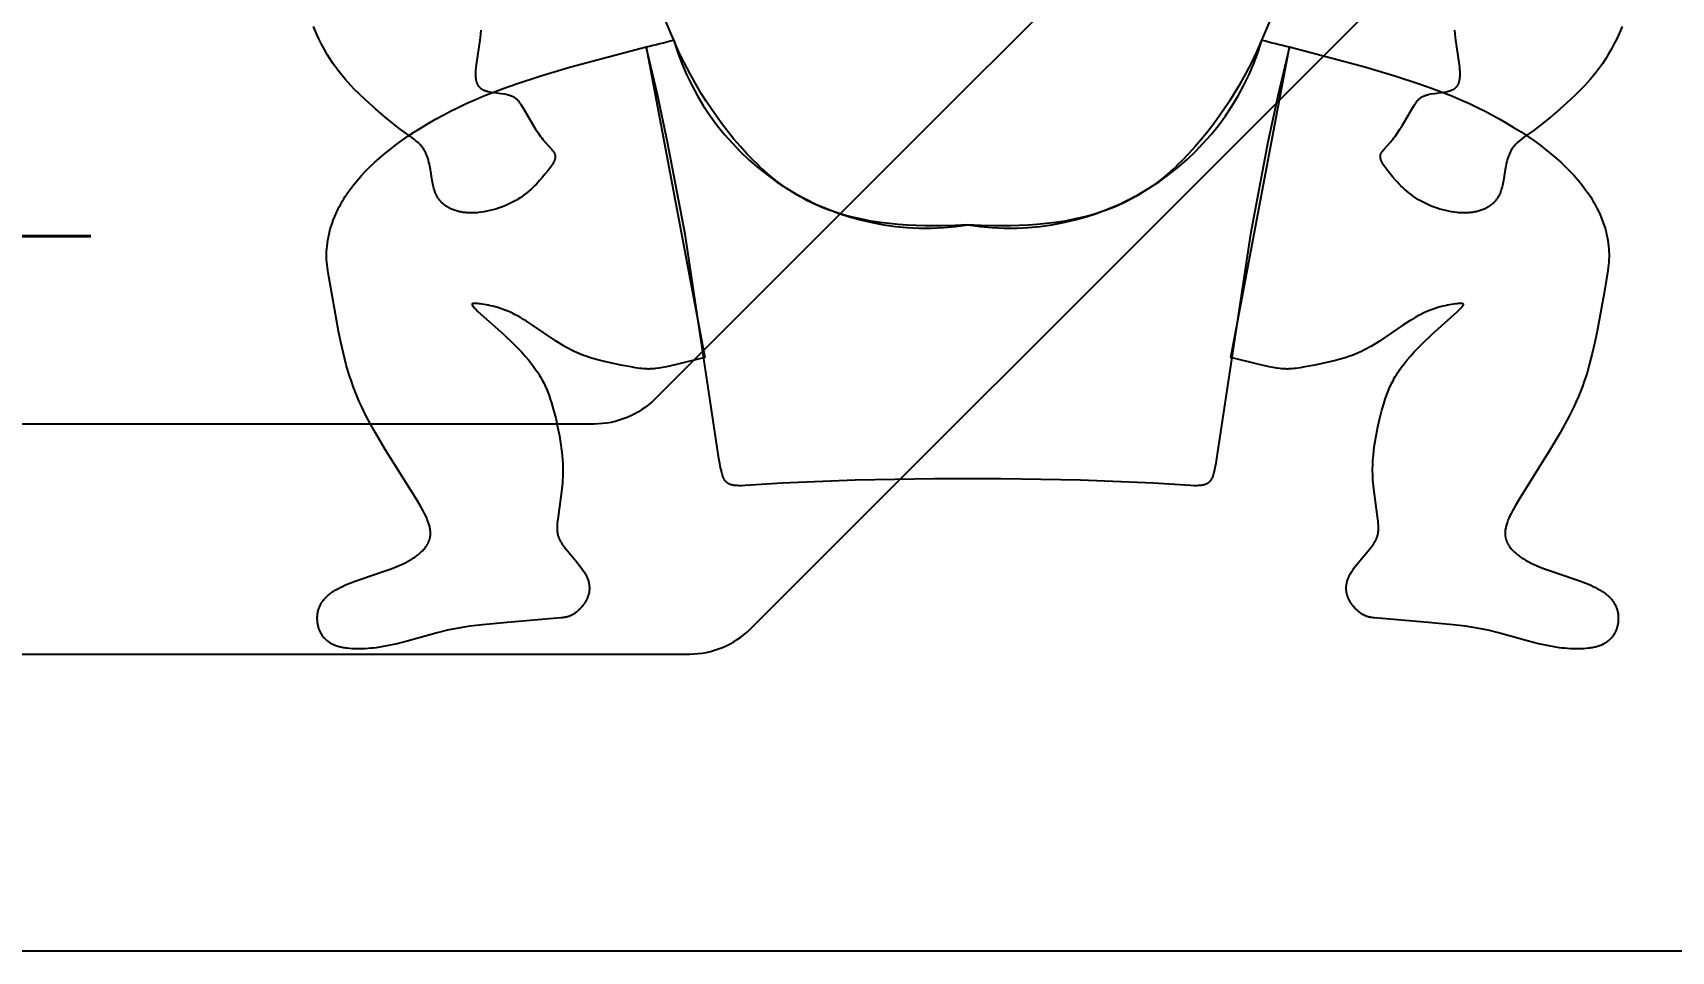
# Model space of a CAD drawing. Extents: x -38 to 99, y -101 to 35.
# Drawn here: x 6.95 to 12.64, y -16 to -12.81 of the extents above; entities that cross this region are included whole.
import ezdxf

# ---------------------------------------------------------------- set-up
doc = ezdxf.new("R2010")
doc.units = 0
for name, color, linetype in [('DEFAULT', 7, 'CONTINUOUS'), ('MASK', 7, 'CONTINUOUS'), ('TRACES', 108, 'CONTINUOUS')]:
    doc.layers.add(name, color=color, linetype=linetype)
doc.styles.add('MTXPL_CONSOLAS', font='txt.shx', dxfattribs={"height": 0.2})

msp = doc.modelspace()

# ---------------------------------------------------------------- linework, layer by layer
at = {"layer": 'DEFAULT'}
msp.add_lwpolyline([(-33, -12), (-33, -15, -0.414214), (-34, -16), (-37, -16, -0.414214), (-38, -15), (-38, 22.4257, -0.414214), (-37, 23.4257), (15.7, 23.4257, -0.414214), (16.7, 22.4257), (16.7, 19, -0.414214), (15.7, 18), (11, 18, 0.414214), (10, 17), (10, 12, 0.414214), (11, 11), (15.7, 11, -0.414214), (16.7, 10), (16.7, -15, -0.414214), (15.7, -16), (-13, -16, -0.414214), (-14, -15), (-14, -12, 0.414214), (-15, -11), (-32, -11, 0.414214)], format="xyb", close=True, dxfattribs=at)
at = {"layer": 'MASK'}
for points in [[(11.322, -12.5904), (11.2028, -12.8691), (11.1838, -12.9083), (11.1628, -12.9486), (11.1394, -12.9903), (11.1239, -13.0163), (11.1074, -13.0427), (11.0899, -13.0693), (11.0714, -13.096), (11.052, -13.1227), (11.0316, -13.1492), (11.0104, -13.1755), (10.9882, -13.2013), (10.9652, -13.2265), (10.9414, -13.251), (10.9291, -13.2629), (10.9167, -13.2746), (10.904, -13.2861), (10.8912, -13.2973), (10.8781, -13.3082), (10.8649, -13.3188), (10.8514, -13.3291), (10.8378, -13.3391), (10.824, -13.3487), (10.81, -13.3579), (10.7958, -13.3668), (10.7814, -13.3753), (10.7668, -13.3833), (10.7521, -13.3909), (10.7372, -13.3982), (10.7222, -13.405), (10.7071, -13.4114), (10.6918, -13.4175), (10.6764, -13.4232), (10.6609, -13.4286), (10.6453, -13.4336), (10.6296, -13.4383), (10.6139, -13.4427), (10.5981, -13.4468), (10.5822, -13.4505), (10.5663, -13.454), (10.5345, -13.4601), (10.5026, -13.4651), (10.4708, -13.4691), (10.4391, -13.4722), (10.4077, -13.4745), (10.3766, -13.4761), (10.3459, -13.477), (10.2861, -13.4771), (10.2412, -13.4758), (10.2193, -13.4747), (10.1975, -13.4731), (10.1758, -13.4747), (10.1538, -13.4758), (10.1089, -13.4771), (10.0492, -13.477), (10.0185, -13.4761), (9.9874, -13.4745), (9.956, -13.4722), (9.9243, -13.4691), (9.8925, -13.4651), (9.8606, -13.4601), (9.8288, -13.454), (9.8129, -13.4505), (9.797, -13.4468), (9.7812, -13.4427), (9.7655, -13.4383), (9.7498, -13.4336), (9.7342, -13.4286), (9.7187, -13.4232), (9.7033, -13.4175), (9.688, -13.4114), (9.6728, -13.405), (9.6578, -13.3982), (9.6429, -13.3909), (9.6282, -13.3833), (9.6137, -13.3753), (9.5993, -13.3668), (9.5851, -13.3579), (9.5711, -13.3487), (9.5573, -13.3391), (9.5436, -13.3291), (9.5302, -13.3188), (9.5169, -13.3082), (9.5039, -13.2973), (9.491, -13.2861), (9.4784, -13.2746), (9.4659, -13.2629), (9.4537, -13.251), (9.4298, -13.2265), (9.4068, -13.2013), (9.3847, -13.1755), (9.3634, -13.1492), (9.3431, -13.1227), (9.3237, -13.096), (9.3052, -13.0693), (9.2877, -13.0427), (9.2712, -13.0163), (9.2556, -12.9903), (9.2322, -12.9486), (9.2112, -12.9083), (9.1923, -12.8691), (9.0731, -12.5904)], [(8.5045, -12.7962), (8.5032, -12.8095), (8.5018, -12.8227), (8.4884, -12.9165), (8.4873, -12.9261), (8.4866, -12.935), (8.4863, -12.9393), (8.4861, -12.9433), (8.486, -12.9472), (8.486, -12.951), (8.4861, -12.9545), (8.4863, -12.958), (8.4866, -12.9613), (8.4869, -12.9644), (8.4873, -12.9674), (8.4876, -12.9689), (8.4878, -12.9703), (8.4881, -12.9717), (8.4884, -12.973), (8.4888, -12.9743), (8.4891, -12.9756), (8.4895, -12.9769), (8.4899, -12.9781), (8.4903, -12.9793), (8.4908, -12.9805), (8.4912, -12.9816), (8.4917, -12.9827), (8.4922, -12.9838), (8.4927, -12.9849), (8.4933, -12.9859), (8.4938, -12.9869), (8.4944, -12.9879), (8.495, -12.9888), (8.4956, -12.9897), (8.4963, -12.9906), (8.4969, -12.9915), (8.4976, -12.9923), (8.4983, -12.9932), (8.4991, -12.994), (8.4998, -12.9947), (8.5006, -12.9955), (8.5013, -12.9962), (8.5022, -12.9969), (8.503, -12.9976), (8.5038, -12.9983), (8.5047, -12.9989), (8.5056, -12.9996), (8.5065, -13.0002), (8.5074, -13.0008), (8.5084, -13.0013), (8.5093, -13.0019), (8.5103, -13.0024), (8.5113, -13.003), (8.5123, -13.0035), (8.5134, -13.004), (8.5144, -13.0044), (8.5155, -13.0049), (8.5177, -13.0058), (8.52, -13.0066), (8.5224, -13.0074), (8.5249, -13.0081), (8.5274, -13.0088), (8.53, -13.0094), (8.5353, -13.0106), (8.5408, -13.0117), (8.5522, -13.0135), (8.5755, -13.0166), (8.5867, -13.0183), (8.5921, -13.0193), (8.5972, -13.0204), (8.5997, -13.021), (8.6021, -13.0216), (8.6044, -13.0223), (8.6067, -13.023), (8.6089, -13.0238), (8.611, -13.0246), (8.613, -13.0254), (8.614, -13.0259), (8.6149, -13.0264), (8.6159, -13.0268), (8.6168, -13.0273), (8.6177, -13.0278), (8.6186, -13.0283), (8.6195, -13.0288), (8.6204, -13.0294), (8.6212, -13.0299), (8.6221, -13.0305), (8.6229, -13.0311), (8.6237, -13.0317), (8.6245, -13.0323), (8.6253, -13.0329), (8.6261, -13.0335), (8.6269, -13.0342), (8.6284, -13.0355), (8.6299, -13.0369), (8.6313, -13.0384), (8.6327, -13.0399), (8.6341, -13.0415), (8.6355, -13.0431), (8.6368, -13.0448), (8.6382, -13.0466), (8.6395, -13.0485), (8.6422, -13.0524), (8.6449, -13.0565), (8.6505, -13.0658), (8.6867, -13.1272), (8.6951, -13.1405), (8.7036, -13.1535), (8.712, -13.1656), (8.7162, -13.1713), (8.7203, -13.1766), (8.7243, -13.1816), (8.7282, -13.1863), (8.7515, -13.2117), (8.754, -13.2147), (8.7552, -13.2161), (8.7563, -13.2176), (8.7573, -13.219), (8.7582, -13.2204), (8.7587, -13.2211), (8.7591, -13.2218), (8.7595, -13.2225), (8.7599, -13.2232), (8.7603, -13.2239), (8.7606, -13.2246), (8.7609, -13.2253), (8.7613, -13.226), (8.7615, -13.2267), (8.7618, -13.2274), (8.7621, -13.2282), (8.7623, -13.2289), (8.7625, -13.2296), (8.7627, -13.2303), (8.7628, -13.2311), (8.763, -13.2318), (8.7631, -13.2325), (8.7632, -13.2333), (8.7632, -13.234), (8.7633, -13.2348), (8.7633, -13.2356), (8.7633, -13.2363), (8.7633, -13.2371), (8.7632, -13.2379), (8.7631, -13.2387), (8.763, -13.2395), (8.7629, -13.2403), (8.7628, -13.2411), (8.7626, -13.2419), (8.7625, -13.2427), (8.7623, -13.2436), (8.762, -13.2444), (8.7618, -13.2453), (8.7615, -13.2461), (8.7613, -13.247), (8.761, -13.2479), (8.7603, -13.2496), (8.7595, -13.2515), (8.7587, -13.2533), (8.7578, -13.2552), (8.7568, -13.2571), (8.7557, -13.259), (8.7546, -13.261), (8.7534, -13.2631), (8.7507, -13.2672), (8.7477, -13.2716), (8.7445, -13.2761), (8.7372, -13.2857), (8.7288, -13.2961), (8.7195, -13.3074), (8.7091, -13.3192), (8.7035, -13.3253), (8.6977, -13.3314), (8.6915, -13.3376), (8.6852, -13.3438), (8.6785, -13.35), (8.6715, -13.3561), (8.6643, -13.3621), (8.6568, -13.368), (8.649, -13.3738), (8.6409, -13.3794), (8.6325, -13.3848), (8.6282, -13.3875), (8.6238, -13.39), (8.6193, -13.3925), (8.6148, -13.3949), (8.6055, -13.3996), (8.596, -13.4039), (8.5863, -13.408), (8.5764, -13.4118), (8.5664, -13.4153), (8.5563, -13.4185), (8.5462, -13.4214), (8.5361, -13.4239), (8.526, -13.4261), (8.516, -13.428), (8.5061, -13.4295), (8.4963, -13.4307), (8.4915, -13.4312), (8.4867, -13.4315), (8.482, -13.4318), (8.4773, -13.432), (8.4727, -13.432), (8.4682, -13.432), (8.4637, -13.4319), (8.4593, -13.4317), (8.455, -13.4314), (8.4508, -13.431), (8.4466, -13.4306), (8.4426, -13.43), (8.4385, -13.4293), (8.4346, -13.4286), (8.4308, -13.4278), (8.427, -13.4269), (8.4233, -13.426), (8.4197, -13.4249), (8.4161, -13.4238), (8.4127, -13.4226), (8.4093, -13.4214), (8.406, -13.42), (8.4028, -13.4187), (8.3996, -13.4172), (8.3966, -13.4157), (8.3936, -13.4141), (8.3907, -13.4125), (8.3879, -13.4108), (8.3851, -13.4091), (8.3825, -13.4073), (8.3799, -13.4054), (8.3775, -13.4036), (8.3751, -13.4016), (8.3728, -13.3996), (8.3706, -13.3976), (8.3684, -13.3956), (8.3664, -13.3935), (8.3645, -13.3913), (8.3626, -13.3891), (8.3608, -13.3869), (8.3591, -13.3847), (8.3575, -13.3824), (8.356, -13.3801), (8.3545, -13.3778), (8.3531, -13.3754), (8.3518, -13.373), (8.3505, -13.3706), (8.3493, -13.3681), (8.3482, -13.3656), (8.3471, -13.3631), (8.3461, -13.3605), (8.3451, -13.3579), (8.3442, -13.3553), (8.3434, -13.3527), (8.3418, -13.3473), (8.3403, -13.3418), (8.339, -13.3362), (8.3378, -13.3305), (8.3356, -13.3188), (8.3295, -13.2815), (8.3271, -13.2688), (8.3258, -13.2625), (8.3243, -13.2562), (8.3227, -13.2501), (8.321, -13.244), (8.3191, -13.238), (8.3181, -13.2351), (8.3171, -13.2322), (8.316, -13.2294), (8.3148, -13.2266), (8.3136, -13.2238), (8.3123, -13.2211), (8.311, -13.2184), (8.3096, -13.2158), (8.3082, -13.2133), (8.3067, -13.2108), (8.3051, -13.2083), (8.3035, -13.206), (8.3018, -13.2037), (8.3, -13.2014), (8.2982, -13.1992), (8.2963, -13.197), (8.2944, -13.1948), (8.2923, -13.1927), (8.2903, -13.1907), (8.2882, -13.1886), (8.286, -13.1866), (8.2837, -13.1846), (8.2791, -13.1807), (8.2743, -13.1768), (8.2639, -13.169), (8.2286, -13.1438), (8.2154, -13.134), (8.2017, -13.1233), (8.172, -13.0991), (8.1393, -13.0708), (8.1032, -13.0381), (8.0838, -13.02), (8.0637, -13.0003), (8.0535, -12.9897), (8.0432, -12.9786), (8.0328, -12.9669), (8.0224, -12.9545), (8.012, -12.9414), (8.0016, -12.9276), (7.9913, -12.913), (7.9811, -12.8975), (7.971, -12.8811), (7.961, -12.8638), (7.9512, -12.8455), (7.9417, -12.8261), (7.9323, -12.8056), (7.9232, -12.7841)], [(12.4719, -12.7841), (12.4628, -12.8056), (12.4534, -12.8261), (12.4438, -12.8455), (12.434, -12.8638), (12.4241, -12.8811), (12.414, -12.8975), (12.4037, -12.913), (12.3934, -12.9276), (12.3831, -12.9414), (12.3727, -12.9545), (12.3623, -12.9669), (12.3519, -12.9786), (12.3416, -12.9897), (12.3314, -13.0003), (12.3113, -13.02), (12.2919, -13.0381), (12.2558, -13.0708), (12.2231, -13.0991), (12.1934, -13.1233), (12.1796, -13.134), (12.1665, -13.1438), (12.1311, -13.169), (12.1208, -13.1768), (12.116, -13.1807), (12.1113, -13.1846), (12.1091, -13.1866), (12.1069, -13.1886), (12.1048, -13.1907), (12.1027, -13.1927), (12.1007, -13.1948), (12.0988, -13.197), (12.0969, -13.1992), (12.0951, -13.2014), (12.0933, -13.2037), (12.0916, -13.206), (12.09, -13.2083), (12.0884, -13.2108), (12.0869, -13.2133), (12.0854, -13.2158), (12.0841, -13.2184), (12.0827, -13.2211), (12.0815, -13.2238), (12.0803, -13.2266), (12.0791, -13.2294), (12.078, -13.2322), (12.0769, -13.2351), (12.0759, -13.238), (12.074, -13.244), (12.0723, -13.2501), (12.0707, -13.2562), (12.0693, -13.2625), (12.068, -13.2688), (12.0656, -13.2815), (12.0595, -13.3188), (12.0573, -13.3305), (12.0561, -13.3362), (12.0548, -13.3418), (12.0533, -13.3473), (12.0517, -13.3527), (12.0508, -13.3553), (12.0499, -13.3579), (12.049, -13.3605), (12.0479, -13.3631), (12.0469, -13.3656), (12.0457, -13.3681), (12.0445, -13.3706), (12.0433, -13.373), (12.042, -13.3754), (12.0406, -13.3778), (12.0391, -13.3801), (12.0376, -13.3824), (12.036, -13.3847), (12.0343, -13.3869), (12.0325, -13.3891), (12.0306, -13.3913), (12.0287, -13.3935), (12.0266, -13.3956), (12.0245, -13.3976), (12.0223, -13.3996), (12.02, -13.4016), (12.0176, -13.4036), (12.0151, -13.4054), (12.0126, -13.4073), (12.0099, -13.4091), (12.0072, -13.4108), (12.0044, -13.4125), (12.0015, -13.4141), (11.9985, -13.4157), (11.9955, -13.4172), (11.9923, -13.4187), (11.9891, -13.42), (11.9858, -13.4214), (11.9824, -13.4226), (11.9789, -13.4238), (11.9754, -13.4249), (11.9718, -13.426), (11.9681, -13.4269), (11.9643, -13.4278), (11.9604, -13.4286), (11.9565, -13.4293), (11.9525, -13.43), (11.9484, -13.4306), (11.9443, -13.431), (11.94, -13.4314), (11.9357, -13.4317), (11.9313, -13.4319), (11.9269, -13.432), (11.9224, -13.432), (11.9178, -13.432), (11.9131, -13.4318), (11.9084, -13.4315), (11.9036, -13.4312), (11.8988, -13.4307), (11.889, -13.4295), (11.8791, -13.428), (11.8691, -13.4261), (11.859, -13.4239), (11.8488, -13.4214), (11.8387, -13.4185), (11.8287, -13.4153), (11.8187, -13.4118), (11.8088, -13.408), (11.7991, -13.4039), (11.7896, -13.3996), (11.7803, -13.3949), (11.7758, -13.3925), (11.7713, -13.39), (11.7669, -13.3875), (11.7626, -13.3848), (11.7542, -13.3794), (11.7461, -13.3738), (11.7383, -13.368), (11.7307, -13.3621), (11.7235, -13.3561), (11.7166, -13.35), (11.7099, -13.3438), (11.7035, -13.3376), (11.6974, -13.3314), (11.6916, -13.3253), (11.686, -13.3192), (11.6756, -13.3074), (11.6663, -13.2961), (11.6579, -13.2857), (11.6506, -13.2761), (11.6473, -13.2716), (11.6444, -13.2672), (11.6417, -13.2631), (11.6405, -13.261), (11.6393, -13.259), (11.6383, -13.2571), (11.6373, -13.2552), (11.6364, -13.2533), (11.6355, -13.2515), (11.6348, -13.2496), (11.6341, -13.2479), (11.6338, -13.247), (11.6335, -13.2461), (11.6333, -13.2453), (11.633, -13.2444), (11.6328, -13.2436), (11.6326, -13.2427), (11.6324, -13.2419), (11.6323, -13.2411), (11.6321, -13.2403), (11.632, -13.2395), (11.6319, -13.2387), (11.6319, -13.2379), (11.6318, -13.2371), (11.6318, -13.2363), (11.6318, -13.2356), (11.6318, -13.2348), (11.6318, -13.234), (11.6319, -13.2333), (11.632, -13.2325), (11.6321, -13.2318), (11.6322, -13.2311), (11.6324, -13.2303), (11.6326, -13.2296), (11.6328, -13.2289), (11.633, -13.2282), (11.6333, -13.2274), (11.6335, -13.2267), (11.6338, -13.226), (11.6341, -13.2253), (11.6344, -13.2246), (11.6348, -13.2239), (11.6352, -13.2232), (11.6356, -13.2225), (11.636, -13.2218), (11.6364, -13.2211), (11.6368, -13.2204), (11.6378, -13.219), (11.6388, -13.2176), (11.6399, -13.2161), (11.6411, -13.2147), (11.6436, -13.2117), (11.6668, -13.1863), (11.6708, -13.1816), (11.6748, -13.1766), (11.6789, -13.1713), (11.683, -13.1656), (11.6915, -13.1535), (11.7, -13.1405), (11.7083, -13.1272), (11.7445, -13.0658), (11.7501, -13.0565), (11.7528, -13.0524), (11.7555, -13.0485), (11.7569, -13.0466), (11.7582, -13.0448), (11.7596, -13.0431), (11.761, -13.0415), (11.7623, -13.0399), (11.7638, -13.0384), (11.7652, -13.0369), (11.7667, -13.0355), (11.7682, -13.0342), (11.769, -13.0335), (11.7698, -13.0329), (11.7705, -13.0323), (11.7714, -13.0317), (11.7722, -13.0311), (11.773, -13.0305), (11.7738, -13.0299), (11.7747, -13.0294), (11.7756, -13.0288), (11.7764, -13.0283), (11.7773, -13.0278), (11.7783, -13.0273), (11.7792, -13.0268), (11.7801, -13.0264), (11.7811, -13.0259), (11.7821, -13.0254), (11.7841, -13.0246), (11.7862, -13.0238), (11.7884, -13.023), (11.7906, -13.0223), (11.793, -13.0216), (11.7954, -13.021), (11.7978, -13.0204), (11.803, -13.0193), (11.8084, -13.0183), (11.8196, -13.0166), (11.8429, -13.0135), (11.8543, -13.0117), (11.8598, -13.0106), (11.8651, -13.0094), (11.8677, -13.0088), (11.8702, -13.0081), (11.8726, -13.0074), (11.875, -13.0066), (11.8773, -13.0058), (11.8795, -13.0049), (11.8806, -13.0044), (11.8817, -13.004), (11.8827, -13.0035), (11.8838, -13.003), (11.8848, -13.0024), (11.8857, -13.0019), (11.8867, -13.0013), (11.8877, -13.0008), (11.8886, -13.0002), (11.8895, -12.9996), (11.8904, -12.9989), (11.8912, -12.9983), (11.8921, -12.9976), (11.8929, -12.9969), (11.8937, -12.9962), (11.8945, -12.9955), (11.8953, -12.9947), (11.896, -12.994), (11.8967, -12.9932), (11.8974, -12.9923), (11.8981, -12.9915), (11.8988, -12.9906), (11.8994, -12.9897), (11.9001, -12.9888), (11.9007, -12.9879), (11.9012, -12.9869), (11.9018, -12.9859), (11.9023, -12.9849), (11.9029, -12.9838), (11.9034, -12.9827), (11.9038, -12.9816), (11.9043, -12.9805), (11.9047, -12.9793), (11.9052, -12.9781), (11.9056, -12.9769), (11.9059, -12.9756), (11.9063, -12.9743), (11.9066, -12.973), (11.9069, -12.9717), (11.9072, -12.9703), (11.9075, -12.9689), (11.9077, -12.9674), (11.9082, -12.9644), (11.9085, -12.9613), (11.9088, -12.958), (11.9089, -12.9545), (11.909, -12.951), (11.909, -12.9472), (11.9089, -12.9433), (11.9088, -12.9393), (11.9085, -12.935), (11.9077, -12.9261), (11.9066, -12.9165), (11.8933, -12.8227), (11.8918, -12.8095), (11.8906, -12.7962)]]:
    msp.add_lwpolyline(points, dxfattribs=at)
for points in [[(9.2833, -13.9348), (9.1845, -13.9596), (9.1501, -13.967), (9.1358, -13.9697), (9.1232, -13.9718), (9.1122, -13.9732), (9.1071, -13.9738), (9.1023, -13.9742), (9.0978, -13.9746), (9.0935, -13.9748), (9.0894, -13.9749), (9.0855, -13.9749), (9.0817, -13.9748), (9.0781, -13.9747), (9.0745, -13.9745), (9.071, -13.9742), (9.0641, -13.9735), (9.0571, -13.9726), (9.0419, -13.9704), (9.0256, -13.9677), (8.9909, -13.9613), (8.9549, -13.9536), (8.9196, -13.945), (8.9026, -13.9405), (8.8861, -13.9357), (8.8698, -13.9304), (8.8616, -13.9275), (8.8535, -13.9244), (8.8453, -13.921), (8.8371, -13.9175), (8.8288, -13.9137), (8.8203, -13.9096), (8.8117, -13.9052), (8.803, -13.9004), (8.7941, -13.8954), (8.785, -13.8899), (8.7661, -13.8778), (8.6846, -13.8222), (8.6637, -13.8086), (8.6532, -13.8022), (8.6428, -13.796), (8.6324, -13.7902), (8.6222, -13.7848), (8.612, -13.7799), (8.602, -13.7754), (8.5921, -13.7713), (8.5825, -13.7676), (8.573, -13.7643), (8.5639, -13.7614), (8.555, -13.7588), (8.5464, -13.7565), (8.5382, -13.7546), (8.5303, -13.7529), (8.5229, -13.7514), (8.5159, -13.7502), (8.5094, -13.7492), (8.5033, -13.7485), (8.4978, -13.7479), (8.4928, -13.7474), (8.4884, -13.7471), (8.4865, -13.747), (8.4846, -13.747), (8.483, -13.747), (8.4822, -13.747), (8.4814, -13.747), (8.4807, -13.7471), (8.4801, -13.7471), (8.4794, -13.7472), (8.4788, -13.7473), (8.4785, -13.7473), (8.4783, -13.7474), (8.478, -13.7474), (8.4777, -13.7475), (8.4775, -13.7476), (8.4773, -13.7476), (8.477, -13.7477), (8.4768, -13.7478), (8.4766, -13.7478), (8.4764, -13.7479), (8.4763, -13.748), (8.4762, -13.748), (8.4761, -13.7481), (8.476, -13.7481), (8.4759, -13.7481), (8.4758, -13.7482), (8.4758, -13.7482), (8.4757, -13.7483), (8.4756, -13.7483), (8.4755, -13.7484), (8.4755, -13.7484), (8.4754, -13.7485), (8.4753, -13.7486), (8.4753, -13.7486), (8.4752, -13.7487), (8.4751, -13.7487), (8.4751, -13.7488), (8.475, -13.7488), (8.475, -13.7489), (8.4749, -13.749), (8.4749, -13.749), (8.4748, -13.7491), (8.4748, -13.7492), (8.4747, -13.7492), (8.4747, -13.7493), (8.4746, -13.7494), (8.4746, -13.7494), (8.4746, -13.7495), (8.4745, -13.7496), (8.4745, -13.7496), (8.4745, -13.7497), (8.4745, -13.7498), (8.4744, -13.7499), (8.4744, -13.7499), (8.4744, -13.75), (8.4744, -13.7501), (8.4744, -13.7502), (8.4744, -13.7503), (8.4744, -13.7504), (8.4744, -13.7504), (8.4744, -13.7505), (8.4744, -13.7506), (8.4744, -13.7507), (8.4744, -13.7508), (8.4744, -13.7509), (8.4744, -13.751), (8.4744, -13.7511), (8.4744, -13.7512), (8.4744, -13.7513), (8.4744, -13.7514), (8.4745, -13.7515), (8.4745, -13.7516), (8.4745, -13.7517), (8.4745, -13.7518), (8.4746, -13.752), (8.4747, -13.7522), (8.4748, -13.7524), (8.4749, -13.7526), (8.475, -13.7529), (8.4751, -13.7531), (8.4752, -13.7533), (8.4753, -13.7536), (8.4755, -13.7538), (8.4756, -13.7541), (8.4758, -13.7543), (8.4761, -13.7549), (8.4765, -13.7554), (8.4769, -13.756), (8.4774, -13.7566), (8.4779, -13.7573), (8.4784, -13.7579), (8.4796, -13.7593), (8.481, -13.7608), (8.4825, -13.7624), (8.486, -13.7659), (8.4948, -13.7743), (8.5842, -13.8548), (8.6169, -13.8859), (8.6318, -13.901), (8.6456, -13.9155), (8.6584, -13.9297), (8.6701, -13.9434), (8.6808, -13.9568), (8.6906, -13.9698), (8.6951, -13.9762), (8.6995, -13.9825), (8.7036, -13.9887), (8.7075, -13.9949), (8.7112, -14.0011), (8.7148, -14.0071), (8.7181, -14.0132), (8.7213, -14.0192), (8.7243, -14.0251), (8.7272, -14.0311), (8.7299, -14.0371), (8.7325, -14.043), (8.7374, -14.055), (8.7419, -14.0671), (8.7462, -14.0795), (8.7502, -14.0921), (8.7578, -14.1184), (8.7649, -14.1463), (8.7716, -14.1758), (8.7778, -14.207), (8.7833, -14.2399), (8.7856, -14.257), (8.7876, -14.2747), (8.7891, -14.2929), (8.7896, -14.3022), (8.7899, -14.3116), (8.7901, -14.3212), (8.7901, -14.3309), (8.79, -14.3407), (8.7896, -14.3508), (8.789, -14.3609), (8.7882, -14.3712), (8.7861, -14.3919), (8.773, -14.4887), (8.7712, -14.5044), (8.7705, -14.5115), (8.7701, -14.5182), (8.7699, -14.5245), (8.7698, -14.5275), (8.7698, -14.5305), (8.7699, -14.5333), (8.7701, -14.5361), (8.7703, -14.5388), (8.7705, -14.5414), (8.7709, -14.544), (8.7713, -14.5465), (8.7717, -14.549), (8.7723, -14.5515), (8.7729, -14.5539), (8.7735, -14.5563), (8.7743, -14.5586), (8.7751, -14.561), (8.776, -14.5633), (8.777, -14.5656), (8.7781, -14.568), (8.7792, -14.5703), (8.7804, -14.5726), (8.7818, -14.575), (8.7832, -14.5774), (8.7847, -14.5798), (8.7862, -14.5822), (8.7879, -14.5847), (8.7915, -14.5897), (8.7955, -14.595), (8.7999, -14.6005), (8.8404, -14.6488), (8.8503, -14.6615), (8.855, -14.6677), (8.8594, -14.674), (8.8634, -14.6802), (8.8653, -14.6832), (8.867, -14.6862), (8.8687, -14.6892), (8.8703, -14.6922), (8.8717, -14.6952), (8.8731, -14.6981), (8.8743, -14.701), (8.8755, -14.7039), (8.8765, -14.7067), (8.8775, -14.7095), (8.8784, -14.7123), (8.8791, -14.7151), (8.8798, -14.7179), (8.8804, -14.7206), (8.8809, -14.7233), (8.8813, -14.726), (8.8816, -14.7286), (8.8818, -14.7313), (8.882, -14.7339), (8.882, -14.7365), (8.882, -14.7391), (8.8819, -14.7416), (8.8817, -14.7442), (8.8814, -14.7467), (8.8811, -14.7492), (8.8807, -14.7517), (8.8802, -14.7542), (8.8797, -14.7566), (8.879, -14.759), (8.8783, -14.7614), (8.8776, -14.7638), (8.8768, -14.7662), (8.8759, -14.7686), (8.8749, -14.7709), (8.8739, -14.7733), (8.8728, -14.7756), (8.8717, -14.7779), (8.8705, -14.7801), (8.8693, -14.7824), (8.868, -14.7846), (8.8666, -14.7868), (8.8653, -14.789), (8.8638, -14.7912), (8.8624, -14.7933), (8.8608, -14.7954), (8.8593, -14.7974), (8.8577, -14.7995), (8.8561, -14.8014), (8.8544, -14.8034), (8.8528, -14.8053), (8.8511, -14.8072), (8.8493, -14.809), (8.8476, -14.8108), (8.8458, -14.8125), (8.844, -14.8142), (8.8422, -14.8159), (8.8404, -14.8175), (8.8385, -14.819), (8.8367, -14.8205), (8.8348, -14.822), (8.833, -14.8233), (8.8311, -14.8247), (8.8293, -14.8259), (8.8274, -14.8271), (8.8256, -14.8283), (8.8237, -14.8294), (8.8219, -14.8304), (8.82, -14.8313), (8.8182, -14.8322), (8.8163, -14.833), (8.8145, -14.8338), (8.8126, -14.8345), (8.8108, -14.8352), (8.8089, -14.8358), (8.8069, -14.8364), (8.805, -14.837), (8.803, -14.8375), (8.801, -14.8379), (8.799, -14.8384), (8.7969, -14.8387), (8.7926, -14.8394), (8.7881, -14.84), (8.7833, -14.8406), (8.5966, -14.8563), (8.5099, -14.8646), (8.4677, -14.8698), (8.4472, -14.8727), (8.4272, -14.876), (8.4078, -14.8796), (8.3889, -14.8835), (8.3525, -14.8922), (8.2482, -14.9212), (8.2133, -14.9303), (8.1956, -14.9344), (8.1777, -14.9382), (8.1595, -14.9415), (8.1409, -14.9442), (8.1315, -14.9454), (8.1221, -14.9464), (8.1126, -14.9472), (8.1031, -14.9478), (8.0937, -14.9483), (8.0843, -14.9485), (8.075, -14.9485), (8.0658, -14.9483), (8.0569, -14.9479), (8.0481, -14.9473), (8.0395, -14.9463), (8.0353, -14.9458), (8.0312, -14.9452), (8.0271, -14.9445), (8.0231, -14.9437), (8.0192, -14.9429), (8.0154, -14.942), (8.0117, -14.941), (8.0081, -14.94), (8.0045, -14.9389), (8.0011, -14.9377), (7.9978, -14.9364), (7.9945, -14.9351), (7.9914, -14.9336), (7.9884, -14.9322), (7.9854, -14.9306), (7.9826, -14.929), (7.9799, -14.9273), (7.9772, -14.9255), (7.9747, -14.9237), (7.9722, -14.9218), (7.9699, -14.9199), (7.9676, -14.9179), (7.9654, -14.9158), (7.9633, -14.9137), (7.9613, -14.9116), (7.9594, -14.9094), (7.9576, -14.9071), (7.9558, -14.9048), (7.9542, -14.9025), (7.9526, -14.9001), (7.9511, -14.8976), (7.9496, -14.8952), (7.9483, -14.8927), (7.947, -14.8901), (7.9458, -14.8876), (7.9447, -14.885), (7.9436, -14.8823), (7.9426, -14.8797), (7.9417, -14.877), (7.9409, -14.8742), (7.9401, -14.8715), (7.9394, -14.8687), (7.9387, -14.866), (7.9382, -14.8632), (7.9377, -14.8604), (7.9372, -14.8575), (7.9368, -14.8547), (7.9365, -14.8518), (7.9363, -14.849), (7.9362, -14.8461), (7.9361, -14.8432), (7.9361, -14.8404), (7.9361, -14.8375), (7.9363, -14.8346), (7.9365, -14.8317), (7.9368, -14.8289), (7.9372, -14.826), (7.9377, -14.8231), (7.9382, -14.8203), (7.9388, -14.8174), (7.9396, -14.8146), (7.9404, -14.8118), (7.9413, -14.8089), (7.9422, -14.8061), (7.9433, -14.8034), (7.9445, -14.8006), (7.9457, -14.7979), (7.9471, -14.7952), (7.9485, -14.7925), (7.95, -14.7898), (7.9516, -14.7872), (7.9534, -14.7846), (7.9552, -14.782), (7.9571, -14.7795), (7.9591, -14.777), (7.9613, -14.7745), (7.9635, -14.772), (7.9658, -14.7696), (7.9682, -14.7673), (7.9707, -14.7649), (7.9733, -14.7626), (7.976, -14.7603), (7.9788, -14.7581), (7.9817, -14.7558), (7.9847, -14.7536), (7.9877, -14.7515), (7.9909, -14.7493), (7.9942, -14.7472), (8.0009, -14.743), (8.0081, -14.7389), (8.0155, -14.735), (8.0234, -14.731), (8.0315, -14.7272), (8.04, -14.7234), (8.0488, -14.7197), (8.0674, -14.7125), (8.0872, -14.7054), (8.1719, -14.6772), (8.1929, -14.6697), (8.2131, -14.6618), (8.2228, -14.6577), (8.2322, -14.6534), (8.2412, -14.649), (8.2499, -14.6445), (8.2582, -14.6399), (8.2662, -14.6351), (8.27, -14.6327), (8.2737, -14.6302), (8.2773, -14.6277), (8.2808, -14.6252), (8.2842, -14.6227), (8.2874, -14.6201), (8.2906, -14.6175), (8.2937, -14.6148), (8.2966, -14.6122), (8.2994, -14.6095), (8.3021, -14.6068), (8.3047, -14.604), (8.3072, -14.6013), (8.3096, -14.5985), (8.3118, -14.5957), (8.3139, -14.5928), (8.3159, -14.59), (8.3168, -14.5886), (8.3177, -14.5871), (8.3186, -14.5857), (8.3194, -14.5842), (8.3203, -14.5827), (8.321, -14.5813), (8.3218, -14.5798), (8.3225, -14.5783), (8.3232, -14.5769), (8.3238, -14.5754), (8.3244, -14.5739), (8.325, -14.5724), (8.3256, -14.5709), (8.3261, -14.5694), (8.3265, -14.5679), (8.327, -14.5664), (8.3274, -14.5648), (8.3278, -14.5633), (8.3281, -14.5618), (8.3284, -14.5602), (8.3287, -14.5587), (8.3289, -14.5571), (8.3291, -14.5556), (8.3293, -14.554), (8.3294, -14.5524), (8.3295, -14.5508), (8.3296, -14.5493), (8.3296, -14.5477), (8.3297, -14.546), (8.3296, -14.5444), (8.3296, -14.5428), (8.3295, -14.5412), (8.3294, -14.5395), (8.3292, -14.5379), (8.329, -14.5362), (8.3288, -14.5345), (8.3283, -14.5311), (8.3277, -14.5277), (8.3269, -14.5242), (8.326, -14.5206), (8.325, -14.517), (8.3239, -14.5134), (8.3226, -14.5096), (8.3213, -14.5059), (8.3198, -14.502), (8.3183, -14.4981), (8.3166, -14.4941), (8.3129, -14.4859), (8.3087, -14.4774), (8.3042, -14.4686), (8.2939, -14.4499), (8.2821, -14.4297), (8.1724, -14.2549), (8.1382, -14.1974), (8.1215, -14.1673), (8.1052, -14.1362), (8.0896, -14.104), (8.0821, -14.0874), (8.0749, -14.0704), (8.0678, -14.0531), (8.0611, -14.0355), (8.0546, -14.0174), (8.0484, -13.9989), (8.0425, -13.98), (8.0369, -13.9607), (8.0267, -13.9215), (8.0175, -13.882), (8.0094, -13.8429), (7.976, -13.6533), (7.9727, -13.632), (7.9713, -13.622), (7.9702, -13.6124), (7.9693, -13.603), (7.9687, -13.5939), (7.9683, -13.5848), (7.9683, -13.5757), (7.9685, -13.5665), (7.969, -13.5572), (7.9699, -13.5476), (7.9711, -13.5377), (7.9727, -13.5273), (7.9747, -13.5165), (7.9771, -13.5053), (7.98, -13.4937), (7.9834, -13.4818), (7.9873, -13.4695), (7.9918, -13.4569), (7.997, -13.4439), (8.0027, -13.4307), (8.0059, -13.424), (8.0092, -13.4173), (8.0127, -13.4104), (8.0164, -13.4035), (8.0203, -13.3966), (8.0243, -13.3896), (8.0286, -13.3825), (8.0331, -13.3754), (8.0377, -13.3682), (8.0426, -13.361), (8.0531, -13.3465), (8.0644, -13.3318), (8.0767, -13.3169), (8.09, -13.302), (8.1041, -13.2869), (8.1192, -13.2718), (8.1353, -13.2566), (8.1523, -13.2414), (8.1702, -13.2262), (8.1891, -13.2109), (8.2089, -13.1957), (8.2297, -13.1805), (8.2514, -13.1654), (8.274, -13.1504), (8.2976, -13.1355), (8.3221, -13.1207), (8.3475, -13.106), (8.3739, -13.0916), (8.3993, -13.0782), (8.4259, -13.065), (8.4538, -13.0518), (8.4834, -13.0386), (8.515, -13.0253), (8.5489, -13.0118), (8.5854, -12.9981), (8.6248, -12.9842), (8.7134, -12.9551), (8.8171, -12.9242), (9.0793, -12.8546)], [(11.3158, -12.8546), (11.5779, -12.9242), (11.6816, -12.9551), (11.7702, -12.9842), (11.8096, -12.9981), (11.8461, -13.0118), (11.88, -13.0253), (11.9117, -13.0386), (11.9413, -13.0518), (11.9692, -13.065), (11.9957, -13.0782), (12.0212, -13.0916), (12.0475, -13.106), (12.073, -13.1207), (12.0975, -13.1355), (12.1211, -13.1504), (12.1437, -13.1654), (12.1654, -13.1805), (12.1861, -13.1957), (12.206, -13.2109), (12.2248, -13.2262), (12.2428, -13.2414), (12.2598, -13.2566), (12.2758, -13.2718), (12.2909, -13.2869), (12.3051, -13.302), (12.3183, -13.3169), (12.3306, -13.3318), (12.342, -13.3465), (12.3524, -13.361), (12.3573, -13.3682), (12.362, -13.3754), (12.3665, -13.3825), (12.3707, -13.3896), (12.3748, -13.3966), (12.3787, -13.4035), (12.3824, -13.4104), (12.3859, -13.4173), (12.3892, -13.424), (12.3923, -13.4307), (12.3981, -13.4439), (12.4032, -13.4569), (12.4077, -13.4695), (12.4117, -13.4818), (12.4151, -13.4937), (12.4179, -13.5053), (12.4204, -13.5165), (12.4223, -13.5273), (12.4239, -13.5377), (12.4251, -13.5476), (12.426, -13.5572), (12.4266, -13.5665), (12.4268, -13.5757), (12.4267, -13.5848), (12.4264, -13.5939), (12.4258, -13.603), (12.4249, -13.6124), (12.4238, -13.622), (12.4224, -13.632), (12.4104, -13.7041), (12.3857, -13.8429), (12.3775, -13.882), (12.3684, -13.9215), (12.3581, -13.9607), (12.3526, -13.98), (12.3467, -13.9989), (12.3405, -14.0174), (12.334, -14.0355), (12.3272, -14.0531), (12.3202, -14.0704), (12.3129, -14.0874), (12.3054, -14.104), (12.2898, -14.1362), (12.2736, -14.1673), (12.2569, -14.1974), (12.2226, -14.2549), (12.113, -14.4297), (12.1012, -14.4499), (12.0909, -14.4686), (12.0863, -14.4774), (12.0822, -14.4859), (12.0785, -14.4941), (12.0768, -14.4981), (12.0752, -14.502), (12.0738, -14.5059), (12.0724, -14.5096), (12.0712, -14.5134), (12.0701, -14.517), (12.0691, -14.5206), (12.0682, -14.5242), (12.0674, -14.5277), (12.0668, -14.5311), (12.0662, -14.5345), (12.066, -14.5362), (12.0658, -14.5379), (12.0657, -14.5395), (12.0656, -14.5412), (12.0655, -14.5428), (12.0654, -14.5444), (12.0654, -14.546), (12.0654, -14.5477), (12.0655, -14.5493), (12.0655, -14.5508), (12.0656, -14.5524), (12.0658, -14.554), (12.0659, -14.5556), (12.0661, -14.5571), (12.0664, -14.5587), (12.0667, -14.5602), (12.067, -14.5618), (12.0673, -14.5633), (12.0677, -14.5648), (12.0681, -14.5664), (12.0685, -14.5679), (12.069, -14.5694), (12.0695, -14.5709), (12.07, -14.5724), (12.0706, -14.5739), (12.0712, -14.5754), (12.0719, -14.5769), (12.0726, -14.5783), (12.0733, -14.5798), (12.074, -14.5813), (12.0748, -14.5827), (12.0756, -14.5842), (12.0765, -14.5857), (12.0773, -14.5871), (12.0782, -14.5886), (12.0792, -14.59), (12.0812, -14.5928), (12.0833, -14.5957), (12.0855, -14.5985), (12.0879, -14.6013), (12.0903, -14.604), (12.0929, -14.6068), (12.0956, -14.6095), (12.0985, -14.6122), (12.1014, -14.6148), (12.1045, -14.6175), (12.1076, -14.6201), (12.1109, -14.6227), (12.1143, -14.6252), (12.1178, -14.6277), (12.1214, -14.6302), (12.1251, -14.6327), (12.1289, -14.6351), (12.1368, -14.6399), (12.1451, -14.6445), (12.1538, -14.649), (12.1629, -14.6534), (12.1723, -14.6577), (12.182, -14.6618), (12.2022, -14.6697), (12.2231, -14.6772), (12.3079, -14.7054), (12.3277, -14.7125), (12.3462, -14.7197), (12.3551, -14.7234), (12.3635, -14.7272), (12.3717, -14.731), (12.3795, -14.735), (12.387, -14.7389), (12.3941, -14.743), (12.4009, -14.7472), (12.4042, -14.7493), (12.4073, -14.7515), (12.4104, -14.7536), (12.4134, -14.7558), (12.4163, -14.7581), (12.4191, -14.7603), (12.4218, -14.7626), (12.4244, -14.7649), (12.4269, -14.7673), (12.4293, -14.7696), (12.4316, -14.772), (12.4338, -14.7745), (12.4359, -14.777), (12.438, -14.7795), (12.4399, -14.782), (12.4417, -14.7846), (12.4434, -14.7872), (12.445, -14.7898), (12.4466, -14.7925), (12.448, -14.7952), (12.4493, -14.7979), (12.4506, -14.8006), (12.4518, -14.8034), (12.4528, -14.8061), (12.4538, -14.8089), (12.4547, -14.8118), (12.4555, -14.8146), (12.4562, -14.8174), (12.4569, -14.8203), (12.4574, -14.8231), (12.4579, -14.826), (12.4583, -14.8289), (12.4586, -14.8317), (12.4588, -14.8346), (12.4589, -14.8375), (12.459, -14.8404), (12.459, -14.8432), (12.4589, -14.8461), (12.4588, -14.849), (12.4585, -14.8518), (12.4582, -14.8547), (12.4579, -14.8575), (12.4574, -14.8604), (12.4569, -14.8632), (12.4563, -14.866), (12.4557, -14.8687), (12.455, -14.8715), (12.4542, -14.8742), (12.4533, -14.877), (12.4524, -14.8797), (12.4514, -14.8823), (12.4504, -14.885), (12.4493, -14.8876), (12.4481, -14.8901), (12.4468, -14.8927), (12.4454, -14.8952), (12.444, -14.8976), (12.4425, -14.9001), (12.4409, -14.9025), (12.4392, -14.9048), (12.4375, -14.9071), (12.4357, -14.9094), (12.4337, -14.9116), (12.4317, -14.9137), (12.4296, -14.9158), (12.4275, -14.9179), (12.4252, -14.9199), (12.4228, -14.9218), (12.4204, -14.9237), (12.4178, -14.9255), (12.4152, -14.9273), (12.4124, -14.929), (12.4096, -14.9306), (12.4067, -14.9322), (12.4037, -14.9336), (12.4005, -14.9351), (12.3973, -14.9364), (12.394, -14.9377), (12.3905, -14.9389), (12.387, -14.94), (12.3834, -14.941), (12.3796, -14.942), (12.3758, -14.9429), (12.3719, -14.9437), (12.368, -14.9445), (12.3639, -14.9452), (12.3598, -14.9458), (12.3556, -14.9463), (12.347, -14.9473), (12.3382, -14.9479), (12.3292, -14.9483), (12.3201, -14.9485), (12.3108, -14.9485), (12.3014, -14.9483), (12.2919, -14.9478), (12.2825, -14.9472), (12.273, -14.9464), (12.2635, -14.9454), (12.2541, -14.9442), (12.2356, -14.9415), (12.2174, -14.9382), (12.1995, -14.9344), (12.1817, -14.9303), (12.1469, -14.9212), (12.0426, -14.8922), (12.0062, -14.8835), (11.9873, -14.8796), (11.9679, -14.876), (11.9479, -14.8727), (11.9274, -14.8698), (11.8852, -14.8646), (11.7985, -14.8563), (11.6117, -14.8406), (11.607, -14.84), (11.6025, -14.8394), (11.5982, -14.8387), (11.5961, -14.8384), (11.594, -14.8379), (11.592, -14.8375), (11.5901, -14.837), (11.5881, -14.8364), (11.5862, -14.8358), (11.5843, -14.8352), (11.5824, -14.8345), (11.5806, -14.8338), (11.5787, -14.833), (11.5769, -14.8322), (11.575, -14.8313), (11.5732, -14.8304), (11.5714, -14.8294), (11.5695, -14.8283), (11.5677, -14.8271), (11.5658, -14.8259), (11.5639, -14.8247), (11.5621, -14.8233), (11.5602, -14.822), (11.5584, -14.8205), (11.5565, -14.819), (11.5547, -14.8175), (11.5529, -14.8159), (11.5511, -14.8142), (11.5493, -14.8125), (11.5475, -14.8108), (11.5457, -14.809), (11.544, -14.8072), (11.5423, -14.8053), (11.5406, -14.8034), (11.539, -14.8014), (11.5374, -14.7995), (11.5358, -14.7974), (11.5342, -14.7954), (11.5327, -14.7933), (11.5312, -14.7912), (11.5298, -14.789), (11.5284, -14.7868), (11.5271, -14.7846), (11.5258, -14.7824), (11.5246, -14.7801), (11.5234, -14.7779), (11.5222, -14.7756), (11.5212, -14.7733), (11.5201, -14.7709), (11.5192, -14.7686), (11.5183, -14.7662), (11.5175, -14.7638), (11.5167, -14.7614), (11.516, -14.759), (11.5154, -14.7566), (11.5148, -14.7542), (11.5144, -14.7517), (11.514, -14.7492), (11.5136, -14.7467), (11.5134, -14.7442), (11.5132, -14.7416), (11.5131, -14.7391), (11.5131, -14.7365), (11.5131, -14.7339), (11.5133, -14.7313), (11.5135, -14.7286), (11.5138, -14.726), (11.5142, -14.7233), (11.5147, -14.7206), (11.5153, -14.7179), (11.5159, -14.7151), (11.5167, -14.7123), (11.5176, -14.7095), (11.5185, -14.7067), (11.5196, -14.7039), (11.5207, -14.701), (11.522, -14.6981), (11.5233, -14.6952), (11.5248, -14.6922), (11.5264, -14.6892), (11.528, -14.6862), (11.5298, -14.6832), (11.5317, -14.6802), (11.5357, -14.674), (11.5401, -14.6677), (11.5447, -14.6615), (11.5546, -14.6488), (11.5952, -14.6005), (11.5995, -14.595), (11.6035, -14.5897), (11.6072, -14.5847), (11.6088, -14.5822), (11.6104, -14.5798), (11.6119, -14.5774), (11.6133, -14.575), (11.6146, -14.5726), (11.6158, -14.5703), (11.617, -14.568), (11.6181, -14.5656), (11.619, -14.5633), (11.6199, -14.561), (11.6208, -14.5586), (11.6215, -14.5563), (11.6222, -14.5539), (11.6228, -14.5515), (11.6233, -14.549), (11.6238, -14.5465), (11.6242, -14.544), (11.6245, -14.5414), (11.6248, -14.5388), (11.625, -14.5361), (11.6251, -14.5333), (11.6252, -14.5305), (11.6252, -14.5275), (11.6252, -14.5245), (11.625, -14.5182), (11.6245, -14.5115), (11.6239, -14.5044), (11.6221, -14.4887), (11.6089, -14.3919), (11.6069, -14.3712), (11.6061, -14.3609), (11.6055, -14.3508), (11.6051, -14.3407), (11.6049, -14.3309), (11.6049, -14.3212), (11.6051, -14.3116), (11.6055, -14.3022), (11.606, -14.2929), (11.6075, -14.2747), (11.6094, -14.257), (11.6118, -14.2399), (11.6173, -14.207), (11.6235, -14.1758), (11.6301, -14.1463), (11.6373, -14.1184), (11.6449, -14.0921), (11.6489, -14.0795), (11.6531, -14.0671), (11.6576, -14.055), (11.6625, -14.043), (11.6651, -14.0371), (11.6679, -14.0311), (11.6708, -14.0251), (11.6738, -14.0192), (11.677, -14.0132), (11.6803, -14.0071), (11.6838, -14.0011), (11.6876, -13.9949), (11.6915, -13.9887), (11.6956, -13.9825), (11.6999, -13.9762), (11.7045, -13.9698), (11.7143, -13.9568), (11.725, -13.9434), (11.7367, -13.9297), (11.7494, -13.9155), (11.7632, -13.901), (11.7782, -13.8859), (11.8109, -13.8548), (11.9003, -13.7743), (11.9091, -13.7659), (11.9126, -13.7624), (11.9141, -13.7608), (11.9154, -13.7593), (11.9166, -13.7579), (11.9172, -13.7573), (11.9177, -13.7566), (11.9181, -13.756), (11.9186, -13.7554), (11.919, -13.7549), (11.9193, -13.7543), (11.9195, -13.7541), (11.9196, -13.7538), (11.9197, -13.7536), (11.9199, -13.7533), (11.92, -13.7531), (11.9201, -13.7529), (11.9202, -13.7526), (11.9203, -13.7524), (11.9204, -13.7522), (11.9205, -13.752), (11.9205, -13.7518), (11.9206, -13.7517), (11.9206, -13.7516), (11.9206, -13.7515), (11.9206, -13.7514), (11.9206, -13.7513), (11.9207, -13.7512), (11.9207, -13.7511), (11.9207, -13.751), (11.9207, -13.7509), (11.9207, -13.7508), (11.9207, -13.7507), (11.9207, -13.7506), (11.9207, -13.7505), (11.9207, -13.7504), (11.9207, -13.7504), (11.9207, -13.7503), (11.9207, -13.7502), (11.9207, -13.7501), (11.9207, -13.75), (11.9206, -13.7499), (11.9206, -13.7499), (11.9206, -13.7498), (11.9206, -13.7497), (11.9206, -13.7496), (11.9205, -13.7496), (11.9205, -13.7495), (11.9205, -13.7494), (11.9204, -13.7494), (11.9204, -13.7493), (11.9203, -13.7492), (11.9203, -13.7492), (11.9203, -13.7491), (11.9202, -13.749), (11.9202, -13.749), (11.9201, -13.7489), (11.9201, -13.7488), (11.92, -13.7488), (11.9199, -13.7487), (11.9199, -13.7487), (11.9198, -13.7486), (11.9197, -13.7486), (11.9197, -13.7485), (11.9196, -13.7484), (11.9195, -13.7484), (11.9195, -13.7483), (11.9194, -13.7483), (11.9193, -13.7482), (11.9192, -13.7482), (11.9191, -13.7481), (11.919, -13.7481), (11.919, -13.7481), (11.9189, -13.748), (11.9188, -13.748), (11.9187, -13.7479), (11.9185, -13.7478), (11.9183, -13.7478), (11.918, -13.7477), (11.9178, -13.7476), (11.9176, -13.7476), (11.9173, -13.7475), (11.9171, -13.7474), (11.9168, -13.7474), (11.9165, -13.7473), (11.9162, -13.7473), (11.9156, -13.7472), (11.915, -13.7471), (11.9143, -13.7471), (11.9136, -13.747), (11.9129, -13.747), (11.9121, -13.747), (11.9104, -13.747), (11.9086, -13.747), (11.9066, -13.7471), (11.9022, -13.7474), (11.8973, -13.7479), (11.8918, -13.7485), (11.8857, -13.7492), (11.8792, -13.7502), (11.8722, -13.7514), (11.8647, -13.7529), (11.8569, -13.7546), (11.8487, -13.7565), (11.8401, -13.7588), (11.8312, -13.7614), (11.822, -13.7643), (11.8126, -13.7676), (11.8029, -13.7713), (11.7931, -13.7754), (11.7831, -13.7799), (11.7729, -13.7848), (11.7626, -13.7902), (11.7523, -13.796), (11.7419, -13.8022), (11.7314, -13.8086), (11.7104, -13.8222), (11.629, -13.8778), (11.6101, -13.8899), (11.601, -13.8954), (11.5921, -13.9004), (11.5833, -13.9052), (11.5748, -13.9096), (11.5663, -13.9137), (11.558, -13.9175), (11.5497, -13.921), (11.5416, -13.9244), (11.5334, -13.9275), (11.5253, -13.9304), (11.509, -13.9357), (11.4925, -13.9405), (11.4755, -13.945), (11.4401, -13.9536), (11.4042, -13.9613), (11.3695, -13.9677), (11.3532, -13.9704), (11.338, -13.9726), (11.331, -13.9735), (11.3241, -13.9742), (11.3206, -13.9745), (11.317, -13.9747), (11.3133, -13.9748), (11.3096, -13.9749), (11.3057, -13.9749), (11.3016, -13.9748), (11.2973, -13.9746), (11.2927, -13.9742), (11.288, -13.9738), (11.2829, -13.9732), (11.2718, -13.9718), (11.2593, -13.9697), (11.245, -13.967), (11.2106, -13.9596), (11.1117, -13.9348)]]:
    msp.add_lwpolyline(points, close=True, dxfattribs=at)
msp.add_lwpolyline([(10.1975, -13.4731, 0.37675), (11.22, -12.8311, -0.001856), (11.3158, -12.8546), (11.2766, -13.0199), (11.2409, -13.1854), (11.1801, -13.506), (11.0625, -14.2866), (11.0597, -14.3038), (11.0569, -14.3184), (11.0555, -14.3248), (11.0541, -14.3307), (11.0527, -14.3361), (11.0513, -14.341), (11.0506, -14.3433), (11.0499, -14.3455), (11.0492, -14.3475), (11.0484, -14.3495), (11.0477, -14.3514), (11.0469, -14.3532), (11.0461, -14.3549), (11.0453, -14.3565), (11.0445, -14.358), (11.0436, -14.3595), (11.0428, -14.3608), (11.0419, -14.3621), (11.0414, -14.3628), (11.041, -14.3634), (11.0405, -14.364), (11.0401, -14.3646), (11.0396, -14.3652), (11.0391, -14.3657), (11.0386, -14.3663), (11.0381, -14.3668), (11.0376, -14.3673), (11.0371, -14.3679), (11.0366, -14.3684), (11.0361, -14.3688), (11.0356, -14.3693), (11.035, -14.3698), (11.0345, -14.3702), (11.0339, -14.3707), (11.0334, -14.3711), (11.0328, -14.3715), (11.0322, -14.3719), (11.0316, -14.3723), (11.031, -14.3727), (11.0304, -14.3731), (11.0298, -14.3735), (11.0292, -14.3738), (11.0285, -14.3742), (11.0279, -14.3745), (11.0272, -14.3749), (11.0266, -14.3752), (11.0259, -14.3755), (11.0252, -14.3758), (11.0238, -14.3763), (11.0223, -14.3769), (11.0208, -14.3774), (11.0192, -14.3778), (11.0176, -14.3782), (11.0159, -14.3786), (11.0142, -14.379), (11.0124, -14.3793), (11.0105, -14.3795), (11.0086, -14.3798), (11.0066, -14.38), (11.0025, -14.3804), (10.9981, -14.3806), (10.9933, -14.3807), (10.9883, -14.3807), (10.983, -14.3807), (10.9713, -14.3803), (10.8427, -14.3717), (10.5896, -14.3617), (10.3137, -14.357), (10.1975, -14.3573), (10.0814, -14.357), (9.8055, -14.3617), (9.5523, -14.3717), (9.4238, -14.3803), (9.4121, -14.3807), (9.4068, -14.3807), (9.4017, -14.3807), (9.397, -14.3806), (9.3926, -14.3804), (9.3884, -14.38), (9.3864, -14.3798), (9.3845, -14.3795), (9.3827, -14.3793), (9.3809, -14.379), (9.3791, -14.3786), (9.3775, -14.3782), (9.3758, -14.3778), (9.3743, -14.3774), (9.3728, -14.3769), (9.3713, -14.3763), (9.3699, -14.3758), (9.3692, -14.3755), (9.3685, -14.3752), (9.3678, -14.3749), (9.3672, -14.3745), (9.3665, -14.3742), (9.3659, -14.3738), (9.3653, -14.3735), (9.3646, -14.3731), (9.364, -14.3727), (9.3634, -14.3723), (9.3628, -14.3719), (9.3623, -14.3715), (9.3617, -14.3711), (9.3611, -14.3707), (9.3606, -14.3702), (9.36, -14.3698), (9.3595, -14.3693), (9.359, -14.3688), (9.3585, -14.3684), (9.3579, -14.3679), (9.3574, -14.3673), (9.3569, -14.3668), (9.3564, -14.3663), (9.356, -14.3657), (9.3555, -14.3652), (9.355, -14.3646), (9.3545, -14.364), (9.3541, -14.3634), (9.3536, -14.3628), (9.3532, -14.3621), (9.3523, -14.3608), (9.3514, -14.3595), (9.3506, -14.358), (9.3498, -14.3565), (9.349, -14.3549), (9.3482, -14.3532), (9.3474, -14.3514), (9.3466, -14.3495), (9.3459, -14.3475), (9.3452, -14.3455), (9.3444, -14.3433), (9.3437, -14.341), (9.3423, -14.3361), (9.3409, -14.3307), (9.3396, -14.3248), (9.3382, -14.3184), (9.3354, -14.3038), (9.3325, -14.2866), (9.215, -13.506), (9.1541, -13.1854), (9.1185, -13.0199), (9.0793, -12.8546, -0.001856), (9.1751, -12.8311, 0.37675)], format="xyb", close=True, dxfattribs=at)
at = {"layer": 'TRACES'}
msp.add_lwpolyline([(-8.6571, -14.9663), (9.2298, -14.9663, 0.198912), (9.4419, -14.8784), (14.5521, -9.7682, 0.198912), (14.64, -9.5561), (14.64, -7.54, -0.332369), (14.855, -7.2523, 0.332369), (15.07, -6.9646), (15.07, -4.8, 0.414214), (14.27, -4), (14.13, -4, 0.414214), (13.33, -4.8), (13.33, -6.94, 0.37077), (13.585, -7.2366, -0.37077), (13.84, -7.5332), (13.84, -9.2247, -0.198912), (13.7521, -9.4368), (9.1105, -14.0784, -0.198912), (8.8984, -14.1663), (-8.3257, -14.1663, -0.198912)], format="xyb", dxfattribs=at)

# ---------------------------------------------------------------- texts
at = {"layer": 'MASK', "extrusion": (0, 0, -1), "style": 'MTXPL_CONSOLAS'}
msp.add_text('SUMOBOT', height=2.56152, rotation=180, dxfattribs=at).set_placement((8.8788, -10.9508))

doc.saveas('drawing.dxf')
